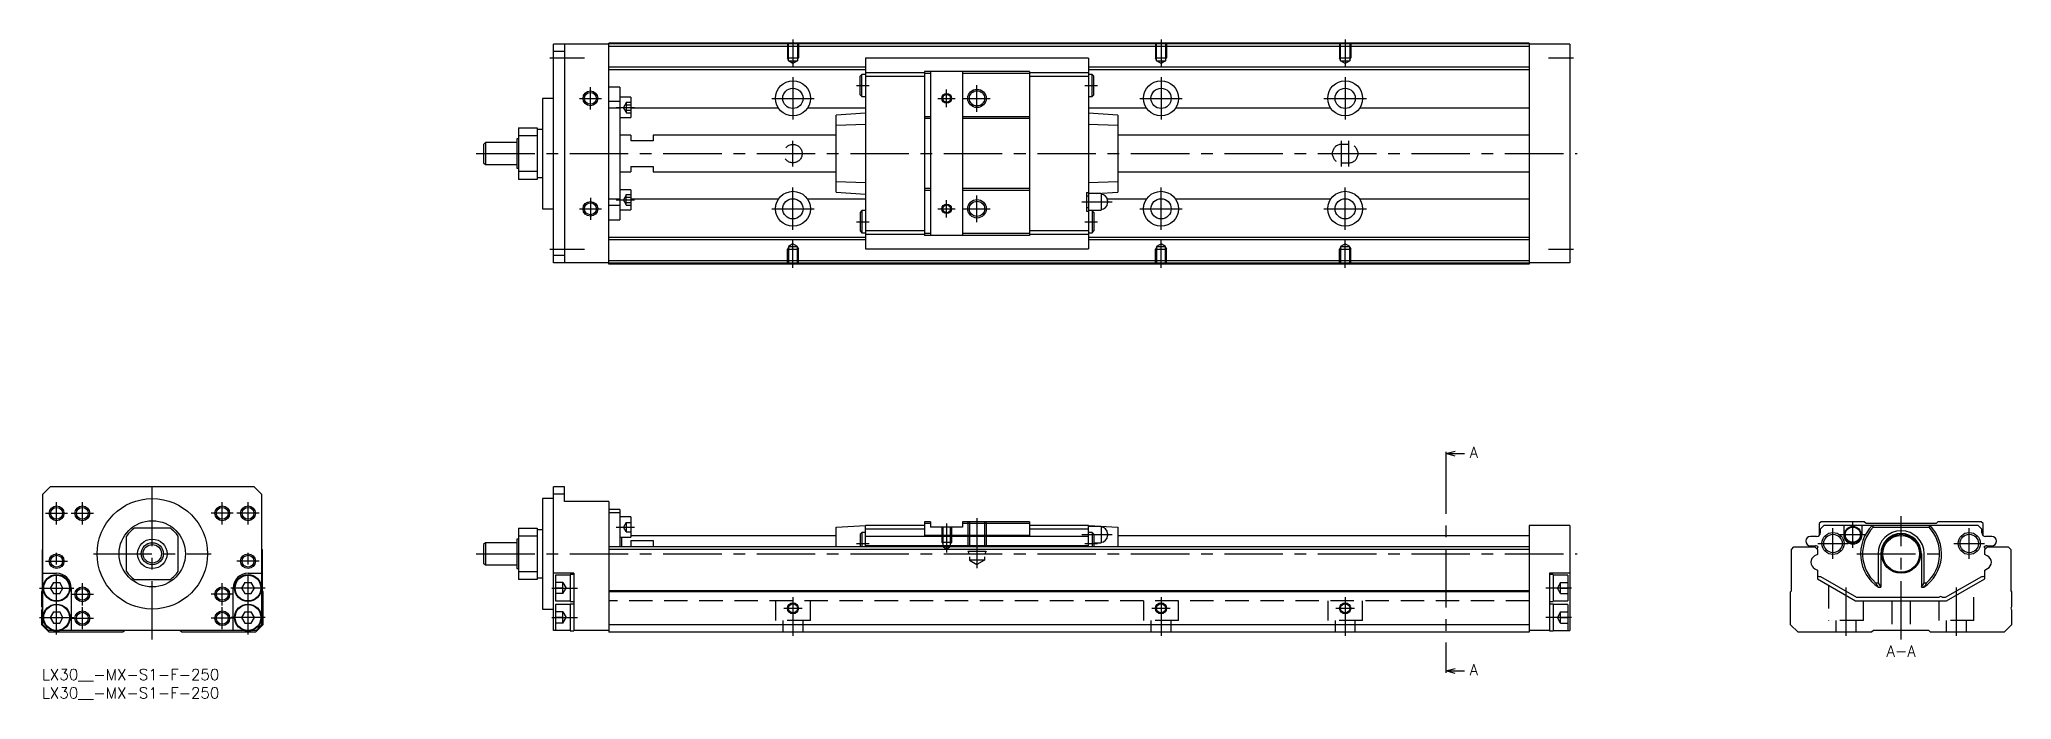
# Model space of a CAD drawing. Extents: x -1 to 535, y -8 to 171.
import ezdxf

# ---------------------------------------------------------------- set-up
doc = ezdxf.new("R2010")
doc.units = 0
doc.header["$LTSCALE"] = 0.5
doc.linetypes.add('CENTER', pattern=[50.8, 31.75, -6.35, 6.35, -6.35])
doc.linetypes.add('DASHED', pattern=[19.05, 12.7, -6.35])
for name, color, linetype in [('MSM_CENTER', 1, 'CENTER'), ('MSM_CONTINUOUS', 7, 'CONTINUOUS'), ('MSM_DASHED', 4, 'DASHED'), ('MSM_NARROW', 5, 'CONTINUOUS'), ('MSM_PART_NUMBER', 7, 'CONTINUOUS')]:
    doc.layers.add(name, color=color, linetype=linetype)
doc.styles.get("Standard").update_dxf_attribs({"font": 'txt.shx', "height": 3, "bigfont": 'bigfont.shx'})

# ---------------------------------------------------------------- blocks, each defined once
blk = doc.blocks.new('*U2')
at = {"layer": 'MSM_PART_NUMBER'}
blk.add_text('LX30__-MX-S1-F-250', height=3, dxfattribs=at).set_placement((0, -3))
blk = doc.blocks.new('*U3')
at = {"layer": 'MSM_PART_NUMBER'}
blk.add_text('LX30__-MX-S1-F-250', height=3, dxfattribs=at).set_placement((0, -8))

msp = doc.modelspace()

# ---------------------------------------------------------------- linework, layer by layer
at = {"layer": 'MSM_CENTER'}
for p, q in [((204, 171), (204, 163.49)), ((304, 171), (304, 163.49)), ((354, 171), (354, 163.49)), ((138, 166), (147.4, 166)), ((204, 160.75), (204, 149.25)), ((304, 160.75), (304, 149.25)), ((354, 160.75), (354, 149.25)), ((409.25, 166), (416, 166)), ((149, 152), (149, 158)), ((221.25, 158.5), (224.75, 158.5)), ((245.75, 152.63), (245.75, 157.36)), ((254, 151.37), (254, 158.62)), ((283.25, 158.5), (286.75, 158.5)), ((146, 155), (152, 155)), ((156, 152.55), (161, 152.55)), ((198.25, 155), (209.75, 155)), ((243.39, 155), (248.11, 155)), ((250.38, 155), (257.62, 155)), ((298.25, 155), (309.75, 155)), ((348.25, 155), (359.75, 155)), ((118, 140), (417, 140)), ((204, 136.5), (204, 143.5)), ((353, 136.5), (353, 143.5)), ((355, 136.5), (355, 143.5)), ((204, 119.25), (204, 130.75)), ((254, 121.37), (254, 128.62)), ((304, 119.25), (304, 130.75)), ((354, 119.25), (354, 130.75)), ((146, 125), (152, 125)), ((149, 128), (149, 122)), ((156, 127.44), (161, 127.44)), ((198.25, 125), (209.75, 125)), ((243.39, 125), (248.11, 125)), ((245.75, 122.63), (245.75, 127.36)), ((250.38, 125), (257.62, 125)), ((282.46, 126.9), (290.74, 126.9)), ((298.25, 125), (309.75, 125)), ((348.25, 125), (359.75, 125)), ((221.25, 121.5), (224.75, 121.5)), ((283.25, 121.5), (286.75, 121.5)), ((138, 114), (147.4, 114)), ((204, 109), (204, 116.51)), ((304, 109), (304, 116.51)), ((354, 109), (354, 116.51)), ((409.25, 114), (416, 114)), ((381.37, 58), (381.37, 0)), ((30, 8), (30, 51.5)), ((4, 39.3), (4, 45.3)), ((11, 39.3), (11, 45.3)), ((49, 39.3), (49, 45.3)), ((56, 39.3), (56, 45.3)), ((1, 42.3), (7, 42.3)), ((8, 42.3), (14, 42.3)), ((52, 42.3), (46, 42.3)), ((59, 42.3), (53, 42.3)), ((156, 38.55), (161, 38.55)), ((245.75, 39.5), (245.75, 31.69)), ((254, 41), (254, 27.41)), ((486.5, 29.95), (486.5, 38.25)), ((491.9, 32.88), (491.9, 40.12)), ((505, 8), (505, 41.5)), ((523.5, 29.95), (523.5, 38.25)), ((4, 9.35), (4, 32.3)), ((56, 9.35), (56, 32.3)), ((221.25, 34.1), (224.75, 34.1)), ((282.46, 36.5), (290.74, 36.5)), ((283.25, 34.1), (286.75, 34.1)), ((482.35, 34.1), (490.65, 34.1)), ((488.27, 36.5), (495.52, 36.5)), ((519.35, 34.1), (527.65, 34.1)), ((1, 29.3), (7, 29.3)), ((14, 31.3), (46, 31.3)), ((59, 29.3), (53, 29.3)), ((118, 31.3), (417, 31.3)), ((493, 31.3), (517, 31.3)), ((-0.65, 22), (8.65, 22)), ((11, 17.3), (11, 23.3)), ((49, 17.3), (49, 23.3)), ((60.65, 22), (51.35, 22)), ((138.5, 22), (145.5, 22)), ((415.5, 22), (408.5, 22)), ((490, 22.18), (490, 9)), ((520, 22.18), (520, 9)), ((8, 20.3), (14, 20.3)), ((11, 10.8), (11, 16.8)), ((52, 20.3), (46, 20.3)), ((49, 10.8), (49, 16.8)), ((201.5, 16.5), (206.5, 16.5)), ((204, 19.5), (204, 9)), ((301.5, 16.5), (306.5, 16.5)), ((304, 19.5), (304, 9)), ((351.5, 16.5), (356.5, 16.5)), ((354, 19.5), (354, 9)), ((-0.65, 14), (8.65, 14)), ((8, 13.8), (14, 13.8)), ((52, 13.8), (46, 13.8)), ((60.65, 14), (51.35, 14)), ((138.5, 14), (145.5, 14)), ((415.5, 14), (408.5, 14))]:
    msp.add_line(p, q, dxfattribs=at)
at = {"layer": 'MSM_CONTINUOUS'}
for p, q in [((154, 169.7), (139, 169.7)), ((139, 110.3), (139, 169.7)), ((142, 167.7), (139, 167.7)), ((142, 169.7), (142, 110.3)), ((404, 170), (154, 170)), ((154, 110), (154, 170)), ((404, 169.8), (154, 169.8)), ((404, 169.1), (154, 169.1)), ((404, 170), (404, 110)), ((415, 169.7), (404, 169.7)), ((415, 169.7), (415, 110.3)), ((223.75, 163.45), (154, 163.45)), ((223.75, 162.75), (154, 162.75)), ((222.75, 161.5), (222.25, 161)), ((222.25, 156), (222.25, 161)), ((223.75, 161.5), (222.75, 161.5)), ((222.75, 155.5), (222.75, 161.5)), ((284.25, 165.9), (223.75, 165.9)), ((223.75, 165.9), (223.75, 114.1)), ((239.75, 161.95), (223.75, 161.95)), ((239.75, 160.95), (223.75, 160.95)), ((268.25, 162.25), (239.75, 162.25)), ((239.75, 162.25), (239.75, 117.75)), ((241.4, 161.75), (239.75, 161.75)), ((241.4, 162.25), (241.4, 117.75)), ((250.1, 162.25), (250.1, 117.75)), ((268.25, 161.75), (250.1, 161.75)), ((268.25, 162.25), (268.25, 117.75)), ((284.25, 161.95), (268.25, 161.95)), ((284.25, 160.95), (268.25, 160.95)), ((284.25, 165.9), (284.25, 114.1)), ((404, 163.45), (284.25, 163.45)), ((404, 162.75), (284.25, 162.75)), ((285.25, 161.5), (284.25, 161.5)), ((285.75, 161), (285.25, 161.5)), ((285.25, 155.5), (285.25, 161.5)), ((285.75, 156), (285.75, 161)), ((157, 158), (154, 158)), ((157, 158), (157, 122)), ((222.25, 156), (222.75, 155.5)), ((222.75, 155.5), (223.75, 155.5)), ((284.25, 155.5), (285.25, 155.5)), ((285.25, 155.5), (285.75, 156)), ((136, 155), (136, 125)), ((139, 155), (136, 155)), ((157, 154.13), (154, 154.13)), ((157, 152.38), (154, 152.38)), ((160, 155.3), (157, 155.3)), ((160, 155.3), (160, 149.8)), ((200.05, 152.36), (160, 152.36)), ((223.75, 152.36), (207.95, 152.36)), ((223.75, 151), (215.75, 150.47)), ((215.75, 129.53), (215.75, 150.47)), ((241.4, 150), (239.75, 150)), ((268.25, 150), (250.1, 150)), ((300.05, 152.36), (284.25, 152.36)), ((292.25, 150.47), (284.25, 151)), ((292.25, 150.47), (292.25, 129.53)), ((350.05, 152.36), (307.95, 152.36)), ((404, 152.36), (357.95, 152.36)), ((129.5, 147), (134.5, 147)), ((129.5, 147), (129.5, 133)), ((134.5, 144.82), (129.5, 144.82)), ((134.5, 147), (134.5, 133)), ((136, 146.5), (134.5, 146.5)), ((157, 149.8), (160, 149.8)), ((160, 145), (157, 145)), ((160, 145), (160, 143.5)), ((166, 145), (166, 143.5)), ((215.75, 145), (166, 145)), ((223.75, 147.86), (215.75, 147.6)), ((241.4, 149.5), (239.75, 149.5)), ((268.25, 149.5), (250.1, 149.5)), ((292.25, 147.6), (284.25, 147.86)), ((404, 145), (292.25, 145)), ((120.5, 143), (120, 142.5)), ((120, 142.5), (120, 137.5)), ((120.5, 143), (120.5, 137)), ((129, 143), (120.5, 143)), ((129, 144), (129, 136)), ((129.5, 144), (129, 144)), ((166, 143.5), (160, 143.5)), ((120, 137.5), (120.5, 137)), ((120.5, 137), (129, 137)), ((129, 136), (129.5, 136)), ((129.5, 135.18), (134.5, 135.18)), ((157, 135), (160, 135)), ((160, 136.5), (166, 136.5)), ((160, 136.5), (160, 135)), ((166, 136.5), (166, 135)), ((166, 135), (215.75, 135)), ((292.25, 135), (404, 135)), ((134.5, 133), (129.5, 133)), ((134.5, 133.5), (136, 133.5)), ((160, 130.19), (157, 130.19)), ((160, 130.19), (160, 124.69)), ((215.75, 132.4), (223.75, 132.14)), ((215.75, 129.53), (223.75, 129)), ((241.4, 130.5), (239.75, 130.5)), ((241.4, 130), (239.75, 130)), ((268.25, 130.5), (250.1, 130.5)), ((268.25, 130), (250.1, 130)), ((283.75, 129.4), (283.75, 124.4)), ((283.75, 129.4), (284.25, 129.4)), ((284.25, 132.14), (292.25, 132.4)), ((287.7, 129.15), (284.25, 129.15)), ((286.51, 129.15), (292.25, 129.53)), ((287.7, 129.15), (287.7, 124.65)), ((136, 125), (139, 125)), ((157, 127.62), (154, 127.62)), ((157, 125.87), (154, 125.87)), ((157, 124.69), (160, 124.69)), ((200.05, 127.64), (160, 127.64)), ((223.75, 127.64), (207.95, 127.64)), ((222.75, 124.5), (222.25, 124)), ((222.25, 124), (222.25, 119)), ((222.75, 124.5), (222.75, 118.5)), ((223.75, 124.5), (222.75, 124.5)), ((284.25, 128.4), (283.75, 128.4)), ((283.75, 125.4), (284.25, 125.4)), ((283.75, 124.4), (284.25, 124.4)), ((284.25, 124.65), (287.7, 124.65)), ((285.25, 124.5), (284.25, 124.5)), ((285.25, 124.5), (285.25, 118.5)), ((285.75, 124), (285.25, 124.5)), ((285.75, 124), (285.75, 119)), ((300.05, 127.64), (289.39, 127.64)), ((289.45, 127.2), (289.45, 126.6)), ((350.05, 127.64), (307.95, 127.64)), ((404, 127.64), (357.95, 127.64)), ((154, 122), (157, 122)), ((222.25, 119), (222.75, 118.5)), ((222.75, 118.5), (223.75, 118.5)), ((239.75, 119.05), (223.75, 119.05)), ((239.75, 118.05), (223.75, 118.05)), ((241.4, 118.25), (239.75, 118.25)), ((268.25, 118.25), (250.1, 118.25)), ((284.25, 119.05), (268.25, 119.05)), ((284.25, 118.05), (268.25, 118.05)), ((284.25, 118.5), (285.25, 118.5)), ((285.25, 118.5), (285.75, 119)), ((223.75, 117.25), (154, 117.25)), ((223.75, 116.55), (154, 116.55)), ((223.75, 114.1), (284.25, 114.1)), ((268.25, 117.75), (239.75, 117.75)), ((404, 117.25), (284.25, 117.25)), ((404, 116.55), (284.25, 116.55)), ((142, 112.3), (139, 112.3)), ((154, 110.3), (139, 110.3)), ((404, 110.9), (154, 110.9)), ((404, 110.2), (154, 110.2)), ((404, 110), (154, 110)), ((415, 110.3), (404, 110.3)), ((381.37, 58.5), (383.88, 59.17)), ((381.37, 59), (381.37, 58)), ((383.88, 57.83), (381.37, 58.5)), ((381.37, 58.5), (386.37, 58.5)), ((2.3, 49.5), (0.3, 47.5)), ((57.7, 49.5), (2.3, 49.5)), ((59.7, 47.5), (57.7, 49.5)), ((139, 10.5), (139, 49.5)), ((142, 49.5), (139, 49.5)), ((142, 45.5), (142, 49.5)), ((0.3, 12), (0.3, 47.5)), ((59.7, 47.5), (59.7, 12)), ((139, 46.3), (136, 46.3)), ((136, 46.3), (136, 16.3)), ((142, 47.5), (139, 47.5)), ((154, 45.5), (142, 45.5)), ((154, 45.5), (154, 10)), ((157, 43.3), (154, 43.3)), ((157, 43.3), (157, 33.2)), ((34.82, 38.3), (25.18, 38.3)), ((129.5, 38.3), (134.5, 38.3)), ((129.5, 38.3), (129.5, 24.3)), ((134.5, 38.3), (134.5, 24.3)), ((136, 37.8), (134.5, 37.8)), ((157, 42.45), (154, 42.45)), ((160, 41.3), (157, 41.3)), ((160, 41.3), (160, 35.8)), ((215.75, 38.5), (223.75, 39)), ((215.75, 33.2), (215.75, 38.5)), ((239.75, 39), (223.75, 39)), ((223.75, 33.2), (223.75, 39)), ((239.75, 38), (223.75, 38)), ((239.75, 40), (239.75, 36.29)), ((241.4, 40), (239.75, 40)), ((241.4, 39.5), (239.75, 39.5)), ((241.4, 40), (241.4, 38.5)), ((250.1, 38.5), (241.4, 38.5)), ((250.1, 40), (250.1, 38.5)), ((268.25, 40), (250.1, 40)), ((268.25, 39.5), (250.1, 39.5)), ((268.25, 40), (268.25, 36.29)), ((284.25, 39), (268.25, 39)), ((284.25, 38), (268.25, 38)), ((284.25, 39), (292.25, 38.5)), ((284.25, 33.2), (284.25, 39)), ((287.7, 38.75), (284.25, 38.75)), ((287.7, 38.75), (287.7, 34.25)), ((292.25, 38.5), (292.25, 33.2)), ((404, 39), (404, 10)), ((415, 39), (404, 39)), ((415, 39), (415, 10.5)), ((483.25, 40), (482.75, 39.5)), ((482.75, 39.5), (482.75, 36.29)), ((484.05, 39), (483.05, 38)), ((483.05, 38), (483.05, 37)), ((495, 40), (483.25, 40)), ((525.95, 39), (484.05, 39)), ((489.4, 39), (489.4, 36.5)), ((494.4, 36.5), (494.4, 39)), ((495.5, 39.5), (495, 40)), ((514.5, 39.5), (495.5, 39.5)), ((497.14, 39), (497.4, 38.5)), ((497.4, 38.5), (512.6, 38.5)), ((512.6, 38.5), (512.86, 39)), ((515, 40), (514.5, 39.5)), ((526.75, 40), (515, 40)), ((526.95, 38), (525.95, 39)), ((527.25, 39.5), (526.75, 40)), ((526.95, 37), (526.95, 38)), ((527.25, 36.29), (527.25, 39.5)), ((0.2, 32.5), (0.3, 32.6)), ((0.2, 21.2), (0.2, 32.5)), ((23, 26.48), (23, 36.12)), ((37, 26.48), (37, 36.12)), ((59.7, 32.6), (59.8, 32.5)), ((59.8, 32.5), (59.8, 21.2)), ((120.5, 34.3), (120, 33.8)), ((120, 33.8), (120, 28.8)), ((129, 34.3), (120.5, 34.3)), ((120.5, 34.3), (120.5, 28.3)), ((129.5, 35.3), (129, 35.3)), ((129, 35.3), (129, 27.3)), ((134.5, 36.12), (129.5, 36.12)), ((404, 33.2), (154, 33.2)), ((404, 32.5), (154, 32.5)), ((157, 35.8), (160, 35.8)), ((157.5, 33.2), (157.5, 35.8)), ((160, 36.3), (215.75, 36.3)), ((160, 34.87), (166, 34.87)), ((160, 34.87), (160, 33.2)), ((166, 34.87), (166, 33.2)), ((222.75, 37.1), (222.25, 36.6)), ((222.25, 36.6), (222.25, 33.2)), ((223.75, 37.1), (222.75, 37.1)), ((222.75, 37.1), (222.75, 33.2)), ((284.25, 36), (223.75, 36)), ((284.25, 33.5), (223.75, 33.5)), ((268.25, 36.29), (239.75, 36.29)), ((285.25, 37.1), (284.25, 37.1)), ((285.75, 36.6), (285.25, 37.1)), ((285.25, 37.1), (285.25, 33.2)), ((285.75, 36.6), (285.75, 33.2)), ((285.75, 34.25), (287.7, 34.25)), ((289.45, 36.8), (289.45, 36.2)), ((292.25, 36.3), (404, 36.3)), ((475.2, 32.5), (475.9, 33.2)), ((475.2, 21.2), (475.2, 32.5)), ((475.9, 33.2), (481.55, 33.2)), ((482.05, 36), (480.35, 36)), ((480.35, 33.5), (481.75, 33.5)), ((481.55, 33.2), (482.25, 32.5)), ((481.55, 33.2), (482.25, 32.5)), ((482.2, 32.7), (482.2, 32.55)), ((482.25, 32.5), (482.25, 31.15)), ((527.75, 32.5), (528.45, 33.2)), ((527.75, 32.5), (527.8, 32.55)), ((527.75, 31.15), (527.75, 32.5)), ((527.75, 31.15), (527.75, 32.5)), ((527.8, 32.55), (527.8, 32.7)), ((529.65, 36), (527.95, 36)), ((528.25, 33.5), (529.65, 33.5)), ((528.45, 33.2), (534.1, 33.2)), ((534.1, 33.2), (534.8, 32.5)), ((534.8, 32.5), (534.8, 21.2)), ((120, 28.8), (120.5, 28.3)), ((120.5, 28.3), (129, 28.3)), ((129, 27.3), (129.5, 27.3)), ((482.25, 31.15), (481.5, 30.72)), ((481.6, 27.22), (482.25, 26.85)), ((482.25, 26.85), (482.25, 24.5)), ((498.74, 31.3), (498.74, 23.45)), ((499.5, 31.3), (499.5, 22.2)), ((510.5, 31.3), (510.5, 22.2)), ((511.26, 23.45), (511.26, 31.3)), ((528.4, 30.78), (527.75, 31.15)), ((528.4, 30.78), (527.75, 31.15)), ((527.75, 26.85), (528.5, 27.28)), ((527.75, 26.85), (528.5, 27.28)), ((527.75, 25.45), (527.75, 26.85)), ((527.75, 24.5), (527.75, 26.85)), ((0.3, 26), (4, 26)), ((3.13, 23.5), (2.27, 22)), ((2.27, 22), (3.13, 20.5)), ((3.13, 23.5), (4.87, 23.5)), ((5.73, 22), (4.87, 23.5)), ((4.87, 20.5), (5.73, 22)), ((8, 22), (8, 10.5)), ((25.18, 24.3), (34.82, 24.3)), ((52, 10.5), (52, 22)), ((55.13, 23.5), (54.27, 22)), ((54.27, 22), (55.13, 20.5)), ((55.13, 23.5), (56.87, 23.5)), ((56, 26), (59.7, 26)), ((57.73, 22), (56.87, 23.5)), ((56.87, 20.5), (57.73, 22)), ((129.5, 26.48), (134.5, 26.48)), ((134.5, 24.3), (129.5, 24.3)), ((134.5, 24.8), (136, 24.8)), ((144.5, 26), (139, 26)), ((143.5, 25.5), (139.5, 25.5)), ((139.5, 25.5), (139.5, 18.5)), ((144.5, 25.65), (143.5, 25.65)), ((143.5, 25.65), (143.5, 18.35)), ((144.5, 26), (144.5, 10.35)), ((415, 26), (409.5, 26)), ((409.5, 26), (409.5, 10.35)), ((410.5, 25.65), (409.5, 25.65)), ((410.5, 25.65), (410.5, 18.35)), ((414.5, 25.5), (410.5, 25.5)), ((414.5, 25.5), (414.5, 18.5)), ((482.25, 24.5), (492.64, 18.5)), ((482.7, 25.16), (483.1, 25.16)), ((483.1, 25.16), (492.91, 19.5)), ((498.07, 23.45), (498.74, 23.45)), ((498.74, 23.45), (499.5, 22.2)), ((498.82, 22.2), (499.5, 22.2)), ((510.5, 22.2), (511.26, 23.45)), ((510.5, 22.2), (511.18, 22.2)), ((511.26, 23.45), (511.93, 23.45)), ((517.09, 19.5), (526.9, 25.16)), ((517.36, 18.5), (527.75, 24.5)), ((526.9, 25.16), (527.3, 25.16)), ((0, 21), (0.2, 21.2)), ((0, 16.9), (0, 21)), ((0, 12), (0, 16.1)), ((3.13, 20.5), (4.87, 20.5)), ((55.13, 20.5), (56.87, 20.5)), ((59.8, 21.2), (60, 21)), ((60, 21), (60, 12)), ((136, 16.3), (139, 16.3)), ((139.5, 18.5), (143.5, 18.5)), ((143.5, 17.5), (139.5, 17.5)), ((139.5, 17.5), (139.5, 10.5)), ((143.5, 18.35), (144.5, 18.35)), ((144.5, 17.65), (143.5, 17.65)), ((143.5, 17.65), (143.5, 10.35)), ((404, 21.2), (154, 21.2)), ((404, 21), (154, 21)), ((409.5, 18.35), (410.5, 18.35)), ((410.5, 17.65), (409.5, 17.65)), ((410.5, 18.5), (414.5, 18.5)), ((410.5, 17.65), (410.5, 10.35)), ((414.5, 17.5), (410.5, 17.5)), ((414.5, 17.5), (414.5, 10.5)), ((475, 21), (475.2, 21.2)), ((475, 12), (475, 21)), ((492.64, 18.5), (517.36, 18.5)), ((492.91, 19.5), (515.35, 19.5)), ((516.15, 19.5), (517.09, 19.5)), ((534.8, 21.2), (535, 21)), ((535, 21), (535, 16.9)), ((535, 16.1), (535, 12)), ((2, 10), (0, 12)), ((1.8, 10.5), (0.3, 12)), ((3.13, 15.5), (2.27, 14)), ((2.27, 14), (3.13, 12.5)), ((3.13, 15.5), (4.87, 15.5)), ((3.13, 12.5), (4.87, 12.5)), ((5.73, 14), (4.87, 15.5)), ((4.87, 12.5), (5.73, 14)), ((55.13, 15.5), (54.27, 14)), ((54.27, 14), (55.13, 12.5)), ((55.13, 15.5), (56.87, 15.5)), ((55.13, 12.5), (56.87, 12.5)), ((57.73, 14), (56.87, 15.5)), ((56.87, 12.5), (57.73, 14)), ((60, 12), (58, 10)), ((59.7, 12), (58.2, 10.5)), ((404, 12), (154, 12)), ((477, 10), (475, 12)), ((535, 12), (533, 10)), ((2.96, 10.5), (1.8, 10.5)), ((22, 10), (2, 10)), ((54.96, 10.5), (5.04, 10.5)), ((22.5, 10.5), (22, 10)), ((38, 10), (37.5, 10.5)), ((58, 10), (38, 10)), ((58.2, 10.5), (57.04, 10.5)), ((143.5, 10.5), (139, 10.5)), ((143.5, 10.35), (144.5, 10.35)), ((154, 10.5), (144.5, 10.5)), ((404, 10), (154, 10)), ((409.5, 10.5), (404, 10.5)), ((409.5, 10.35), (410.5, 10.35)), ((410.5, 10.5), (415, 10.5)), ((497, 10), (477, 10)), ((497.5, 10.5), (497, 10)), ((512.5, 10.5), (497.5, 10.5)), ((513, 10), (512.5, 10.5)), ((533, 10), (513, 10)), ((381.37, -0.5), (383.88, 0.17)), ((381.37, 0), (381.37, -1)), ((383.88, -1.17), (381.37, -0.5)), ((381.37, -0.5), (386.37, -0.5))]:
    msp.add_line(p, q, dxfattribs=at)
for centre, radius in [((149, 155), 1.62), ((204, 155), 4.75), ((204, 155), 2.75), ((245.75, 155), 1.06), ((254, 155), 2.07), ((304, 155), 4.75), ((304, 155), 2.75), ((354, 155), 4.75), ((354, 155), 2.75), ((204, 125), 4.75), ((304, 125), 4.75), ((354, 125), 4.75), ((149, 125), 1.62), ((204, 125), 2.75), ((245.75, 125), 1.06), ((254, 125), 2.07), ((304, 125), 2.75), ((354, 125), 2.75), ((4, 42.3), 1.62), ((11, 42.3), 1.62), ((30, 31.3), 15), ((49, 42.3), 1.62), ((56, 42.3), 1.62), ((30, 31.3), 9), ((491.9, 36.5), 2.25), ((491.9, 36.5), 2.05), ((30, 31.3), 4), ((30, 31.3), 3), ((30, 31.3), 2.5), ((486.5, 34.1), 3), ((486.5, 34.1), 2.5), ((505, 31.3), 5.3), ((505, 31.3), 5), ((523.5, 34.1), 3), ((523.5, 34.1), 2.5), ((4, 29.3), 1.62), ((56, 29.3), 1.62), ((4, 22), 3.65), ((4, 22), 3.5), ((11, 20.3), 1.62), ((49, 20.3), 1.62), ((56, 22), 3.65), ((56, 22), 3.5), ((4, 14), 3.65), ((4, 14), 3.5), ((56, 14), 3.65), ((56, 14), 3.5), ((204, 16.5), 1.23), ((304, 16.5), 1.23), ((354, 16.5), 1.23), ((11, 13.8), 1.62), ((49, 13.8), 1.62)]:
    msp.add_circle(centre, radius, dxfattribs=at)
for centre, radius, start, end in [((287.7, 127.2), 1.75, 0, 90), ((287.7, 126.6), 1.75, 270, 0), ((30, 31.3), 8.5, 124.5603, 145.4397), ((30, 31.3), 8.5, 34.5603, 55.4397), ((287.7, 36.8), 1.75, 0, 90), ((505, 31.3), 11, 135.573, 235.8196), ((505, 31.3), 10.47, 136.5713, 228.5552), ((505, 31.3), 6.26, 0, 180), ((505, 31.3), 11, 304.1804, 44.427), ((505, 31.3), 10.47, 311.4448, 43.4287), ((287.7, 36.2), 1.75, 270, 0), ((480.35, 34.75), 1.25, 90, 270), ((481.75, 32.5), 1, 41.234, 90), ((482.05, 37), 1, 270, 0), ((482.7, 32.7), 0.5, 113.3254, 180), ((491.9, 36.5), 2.5, 180, 0), ((505, 31.3), 5.5, 0, 180), ((527.95, 37), 1, 180, 270), ((528.25, 32.5), 1, 90, 138.766), ((527.3, 32.7), 0.5, 0, 66.6746), ((529.65, 34.75), 1.25, 270, 90), ((482.65, 28.85), 2.2, 121.4553, 176.019), ((482.65, 29.15), 2.2, 183.981, 241.4552), ((527.35, 28.85), 2.2, 3.981, 61.4552), ((527.35, 29.15), 2.2, 301.4553, 356.019), ((4, 22), 4, 0, 90), ((30, 31.3), 8.5, 214.5603, 235.4397), ((30, 31.3), 8.5, 304.5603, 325.4397), ((56, 22), 4, 90, 180), ((482.7, 25.66), 0.5, 205.8419, 270), ((506, 27.35), 8.83, 206.1475, 215.6253), ((504, 27.35), 8.84, 324.3755, 333.8517), ((527.3, 25.66), 0.5, 270, 334.1581), ((-0.3, 16.5), 0.5, 306.8699, 53.1301), ((515.75, 19.2), 0.5, 36.8699, 143.1301), ((535.3, 16.5), 0.5, 126.8699, 233.1301), ((2.3, 12.5), 2, 216.8699, 233.1301), ((57.7, 12.5), 2, 306.8699, 323.1301)]:
    msp.add_arc(centre, radius, start, end, dxfattribs=at)
at = {"layer": 'MSM_DASHED'}
for p, q in [((202.5, 170), (202.5, 166)), ((202.77, 165.2), (202.77, 170)), ((205.23, 170), (205.23, 165.2)), ((205.5, 170), (205.5, 166)), ((302.5, 170), (302.5, 166)), ((302.77, 165.2), (302.77, 170)), ((305.23, 170), (305.23, 165.2)), ((305.5, 170), (305.5, 166)), ((352.5, 170), (352.5, 166)), ((352.77, 165.2), (352.77, 170)), ((355.23, 170), (355.23, 165.2)), ((355.5, 170), (355.5, 166)), ((202.77, 165.53), (202.5, 166)), ((202.5, 166), (205.5, 166)), ((202.77, 165.2), (205.23, 165.2)), ((204, 164.49), (202.77, 165.2)), ((205.23, 165.2), (204, 164.49)), ((205.23, 165.53), (205.5, 166)), ((302.77, 165.53), (302.5, 166)), ((302.5, 166), (305.5, 166)), ((302.77, 165.2), (305.23, 165.2)), ((304, 164.49), (302.77, 165.2)), ((305.23, 165.2), (304, 164.49)), ((305.23, 165.53), (305.5, 166)), ((352.77, 165.53), (352.5, 166)), ((352.5, 166), (355.5, 166)), ((352.77, 165.2), (355.23, 165.2)), ((354, 164.49), (352.77, 165.2)), ((355.23, 165.2), (354, 164.49)), ((355.23, 165.53), (355.5, 166)), ((158.7, 153.8), (157.98, 152.55)), ((158.7, 151.3), (157.98, 152.55)), ((158.7, 154), (160, 154)), ((158.7, 154), (158.7, 151.11)), ((158.7, 153.28), (160, 153.28)), ((158.7, 151.83), (160, 151.83)), ((158.7, 151.11), (160, 151.11)), ((355, 142.5), (353, 142.5)), ((353, 137.5), (355, 137.5)), ((158.7, 128.69), (157.98, 127.44)), ((158.7, 128.89), (160, 128.89)), ((158.7, 126), (158.7, 128.89)), ((158.7, 126.19), (157.98, 127.44)), ((158.7, 128.17), (160, 128.17)), ((158.7, 126.72), (160, 126.72)), ((158.7, 126), (160, 126)), ((202.77, 114.47), (202.5, 114)), ((202.5, 110), (202.5, 114)), ((202.5, 114), (205.5, 114)), ((204, 115.51), (202.77, 114.8)), ((202.77, 114.8), (202.77, 110)), ((202.77, 114.8), (205.23, 114.8)), ((205.23, 114.8), (204, 115.51)), ((205.23, 110), (205.23, 114.8)), ((205.23, 114.47), (205.5, 114)), ((205.5, 110), (205.5, 114)), ((302.77, 114.47), (302.5, 114)), ((302.5, 110), (302.5, 114)), ((302.5, 114), (305.5, 114)), ((304, 115.51), (302.77, 114.8)), ((302.77, 114.8), (302.77, 110)), ((302.77, 114.8), (305.23, 114.8)), ((305.23, 114.8), (304, 115.51)), ((305.23, 110), (305.23, 114.8)), ((305.23, 114.47), (305.5, 114)), ((305.5, 110), (305.5, 114)), ((352.77, 114.47), (352.5, 114)), ((352.5, 110), (352.5, 114)), ((352.5, 114), (355.5, 114)), ((354, 115.51), (352.77, 114.8)), ((352.77, 114.8), (352.77, 110)), ((352.77, 114.8), (355.23, 114.8)), ((355.23, 114.8), (354, 115.51)), ((355.23, 110), (355.23, 114.8)), ((355.23, 114.47), (355.5, 114)), ((355.5, 110), (355.5, 114)), ((158.7, 39.8), (157.98, 38.55)), ((158.7, 37.3), (157.98, 38.55)), ((158.7, 39.8), (160, 39.8)), ((158.7, 39.8), (158.7, 37.3)), ((158.7, 38.55), (160, 38.55)), ((244.45, 38.5), (244.45, 34.5)), ((244.69, 38.5), (244.69, 33.3)), ((246.81, 33.3), (246.81, 38.5)), ((247.05, 38.5), (247.05, 34.5)), ((251.5, 40), (251.5, 32)), ((251.93, 40), (251.93, 29.6)), ((256.07, 40), (256.07, 29.6)), ((256.5, 40), (256.5, 32)), ((158.7, 37.3), (160, 37.3)), ((244.45, 34.5), (244.69, 34.08)), ((244.45, 34.5), (247.05, 34.5)), ((246.81, 33.3), (244.69, 33.3)), ((244.69, 33.3), (245.75, 32.69)), ((245.75, 32.69), (246.81, 33.3)), ((247.05, 34.5), (246.81, 34.08)), ((251.5, 32), (256.5, 32)), ((251.5, 32), (251.9, 31.3)), ((256.07, 29.6), (251.93, 29.6)), ((251.93, 29.6), (254, 28.41)), ((256.07, 29.6), (254, 28.41)), ((256.5, 32), (256.1, 31.3)), ((141.5, 23.5), (139.5, 23.5)), ((141.5, 22), (139.5, 22)), ((141.5, 20.5), (141.5, 23.5)), ((141.5, 23.5), (142.37, 22)), ((141.5, 20.5), (142.37, 22)), ((412.5, 23.5), (411.63, 22)), ((412.5, 20.5), (411.63, 22)), ((412.5, 20.5), (412.5, 23.5)), ((412.5, 23.5), (414.5, 23.5)), ((412.5, 22), (414.5, 22)), ((485.25, 22.77), (485.25, 13.2)), ((524.75, 13.2), (524.75, 22.77)), ((141.5, 20.5), (139.5, 20.5)), ((404, 18.5), (154, 18.5)), ((199.25, 18.5), (199.25, 13.2)), ((208.75, 13.2), (208.75, 18.5)), ((299.25, 18.5), (299.25, 13.2)), ((308.75, 13.2), (308.75, 18.5)), ((349.25, 18.5), (349.25, 13.2)), ((358.75, 13.2), (358.75, 18.5)), ((412.5, 20.5), (414.5, 20.5)), ((494.75, 13.2), (494.75, 18.5)), ((502.5, 18.5), (502.5, 10.5)), ((507.5, 18.5), (507.5, 10.5)), ((515.25, 18.5), (515.25, 13.2)), ((141.5, 15.5), (139.5, 15.5)), ((141.5, 14), (139.5, 14)), ((141.5, 12.5), (139.5, 12.5)), ((141.5, 12.5), (141.5, 15.5)), ((141.5, 15.5), (142.37, 14)), ((141.5, 12.5), (142.37, 14)), ((208.75, 13.2), (199.25, 13.2)), ((201.25, 13.2), (201.25, 10)), ((206.75, 10), (206.75, 13.2)), ((308.75, 13.2), (299.25, 13.2)), ((301.25, 13.2), (301.25, 10)), ((306.75, 10), (306.75, 13.2)), ((358.75, 13.2), (349.25, 13.2)), ((351.25, 13.2), (351.25, 10)), ((356.75, 10), (356.75, 13.2)), ((412.5, 15.5), (411.63, 14)), ((412.5, 12.5), (411.63, 14)), ((412.5, 12.5), (412.5, 15.5)), ((412.5, 15.5), (414.5, 15.5)), ((412.5, 14), (414.5, 14)), ((412.5, 12.5), (414.5, 12.5)), ((494.75, 13.2), (485.25, 13.2)), ((487.25, 13.2), (487.25, 10)), ((492.75, 10), (492.75, 13.2)), ((524.75, 13.2), (515.25, 13.2)), ((517.25, 13.2), (517.25, 10)), ((522.75, 10), (522.75, 13.2))]:
    msp.add_line(p, q, dxfattribs=at)
msp.add_circle((204, 140), 2.5, dxfattribs=at)
for centre, start, end in [((353, 140), 90, 270), ((355, 140), 270, 90)]:
    msp.add_arc(centre, 2.5, start, end, dxfattribs=at)
at = {"layer": 'MSM_NARROW'}
for centre, radius in [((149, 155), 2), ((245.75, 155), 1.3), ((254, 155), 2.5), ((149, 125), 2), ((245.75, 125), 1.3), ((254, 125), 2.5), ((4, 42.3), 2), ((11, 42.3), 2), ((49, 42.3), 2), ((56, 42.3), 2), ((4, 29.3), 2), ((56, 29.3), 2), ((11, 20.3), 2), ((49, 20.3), 2), ((204, 16.5), 1.5), ((304, 16.5), 1.5), ((354, 16.5), 1.5), ((11, 13.8), 2), ((49, 13.8), 2)]:
    msp.add_circle(centre, radius, dxfattribs=at)

# ---------------------------------------------------------------- block references
at = {"layer": 'MSM_CONTINUOUS'}
for name in ['*U2', '*U3']:
    msp.add_blockref(name, (0, 0), dxfattribs=at)

# ---------------------------------------------------------------- texts
at = {"layer": 'MSM_PART_NUMBER'}
for s, p in [('A', (387.79, 57.37)), ('A-A', (501.01, 3.36)), ('A', (387.79, -1.63))]:
    msp.add_text(s, height=3, dxfattribs=at).set_placement(p)

doc.saveas('drawing.dxf')
